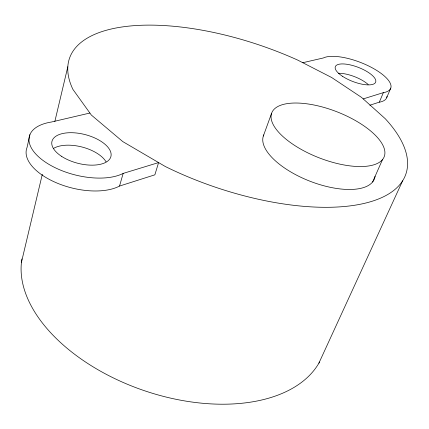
<?xml version="1.0" encoding="UTF-8"?>
<svg xmlns="http://www.w3.org/2000/svg" width="429" height="429" viewBox="0 0 429 429"><rect width="100%" height="100%" fill="white"/><g stroke="black" fill="none" stroke-linecap="round" stroke-linejoin="round"><path stroke-width="0.64" d="M29.917 134.647L27.048 147.453A52.901 26.351 14.4 0 0 57.084 183.092A52.901 26.351 14.4 0 0 119.53 186.063L154.858 174.828L158.601 162.586L123.155 173.413A53.303 25.949 14.5 0 1 43.796 161.014A53.303 25.949 14.5 0 1 51.469 122.008L89.892 113.036M21.45 262.291L42.315 174.292M54.837 121.493L67.82 66.736M119.53 186.063L123.155 173.413M263.336 136.02L271.578 113.369M369.873 105.218L379.327 102.15L383.365 92.632L383.719 92.61A37.816 13.272 21 0 0 374.083 68.86A37.816 13.272 21 0 0 323.337 57.969L302.788 62.709L297.597 60.044A177.874 74.373 19 0 0 124.517 26.636A177.874 74.373 19 0 0 72.914 89.393L91.334 115.047L122.812 141.613L165.294 166.506A177.874 74.373 19 0 0 362.446 203.796A177.874 74.373 19 0 0 385.253 118.71L361.475 97.351L331.692 77.536L302.788 62.709M386.765 97.501L390.781 88.111M372.613 181.987L382.491 159.599A60.344 24.678 21.3 0 0 314.988 105.207A60.344 24.678 21.3 0 0 286.47 139.548A60.344 24.678 21.3 0 0 382.491 159.599M318.886 363.17L402.633 180.797M363.207 98.911L383.365 92.632M379.327 102.15L379.676 102.129A37.613 13.54 21.1 0 0 387.022 96.337M319.557 361.985A158.258 93.71 19 0 1 142.836 390.165A158.258 93.71 19 0 1 21.927 258.907M375.053 176.362A59.534 25.617 21.4 0 1 311.835 181.923A59.534 25.617 21.4 0 1 263.781 134.899M338.368 73.279A21.482 7.733 21.1 0 1 368.211 84.534M53.303 148.563A30.207 15.036 14.4 0 1 81.644 146.916A30.207 15.036 14.4 0 1 106.081 161.835M342.605 76.373A21.6 7.577 21 0 0 375.579 82.347A21.6 7.577 21 0 0 348.305 64.506A21.6 7.577 21 0 0 342.605 76.373M61.406 156.236A30.438 14.806 14.5 0 0 110.435 157.845A30.438 14.806 14.5 0 0 72.463 132.722A30.438 14.806 14.5 0 0 61.406 156.236"/></g></svg>
